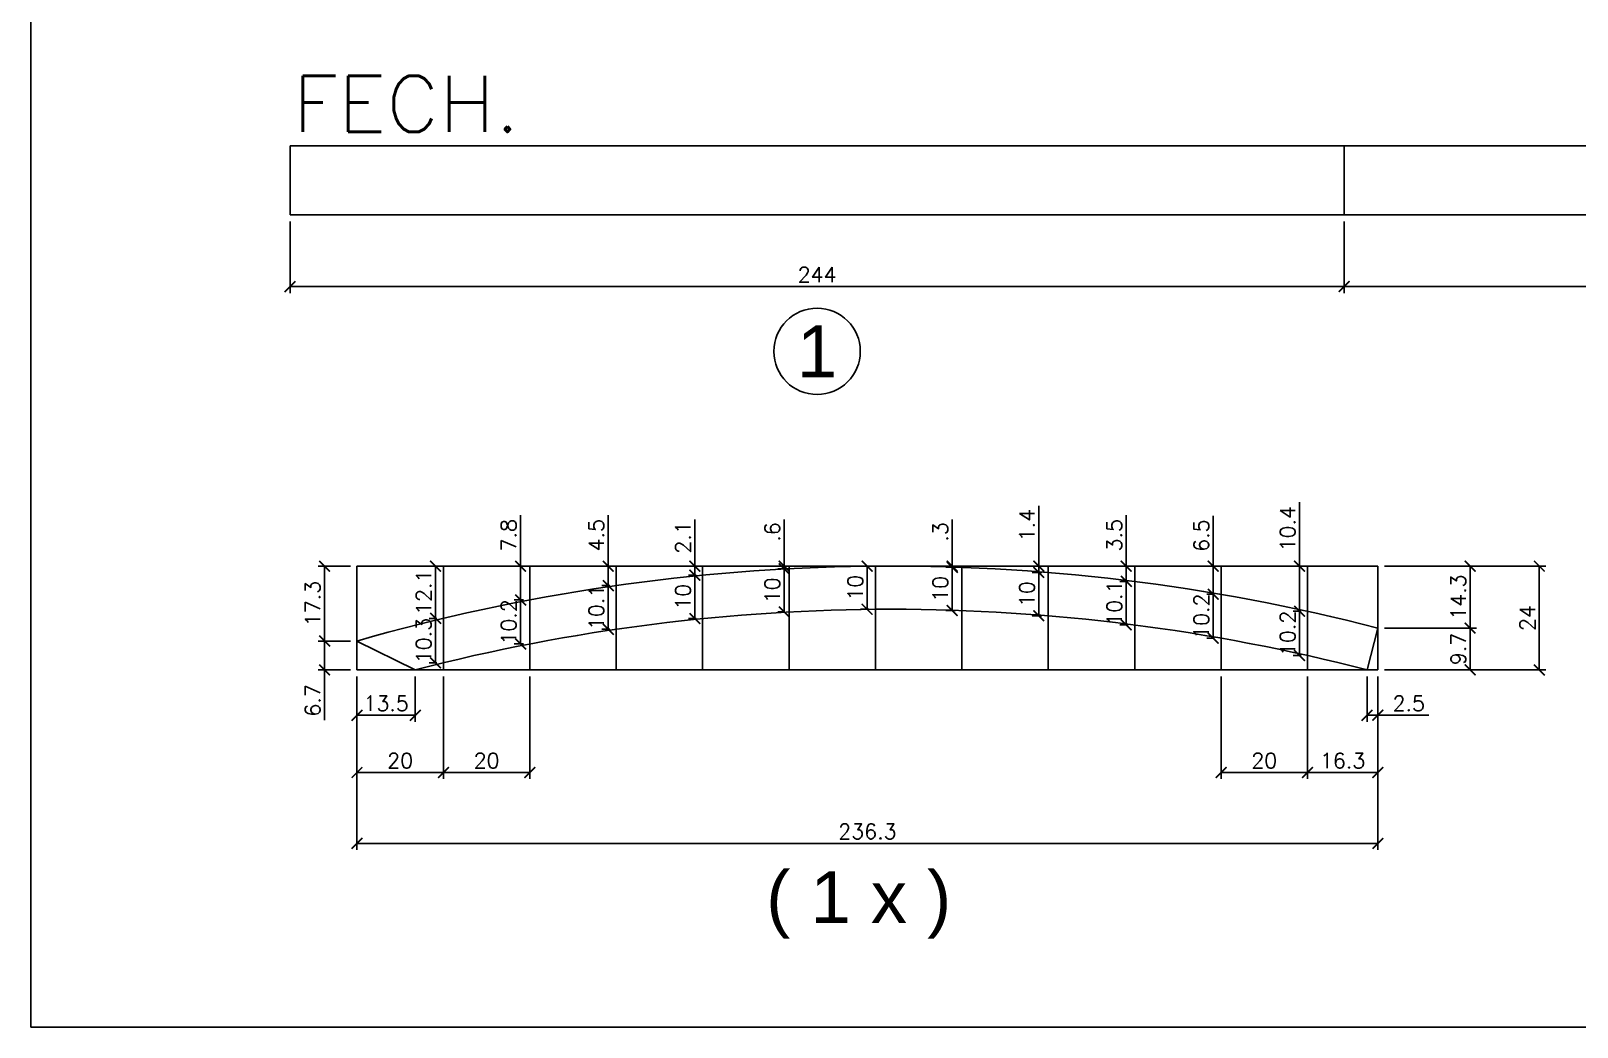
# Model space of a CAD drawing. Extents: x 1894 to 8661, y -614 to 3008.
# Drawn here: x 5896 to 6612, y 1889 to 2350 of the extents above; entities that cross this region are included whole.
import ezdxf
from ezdxf.enums import TextEntityAlignment as Align

# ---------------------------------------------------------------- set-up
doc = ezdxf.new("R2010")
doc.units = 0
doc.header["$PDMODE"] = 34
for name, color, linetype in [('COTA', 241, 'Continuous'), ('Painéis', 200, 'Continuous'), ('Romaneio', 10, 'Continuous')]:
    doc.layers.add(name, color=color, linetype=linetype)
doc.layers.add('Texto Seção', color=7, linetype='Continuous', lineweight=15)
doc.styles.add('ARIAL', font='arial.ttf')
doc.styles.add('REGUA-120', font='ROMANS.shx', dxfattribs={"height": 15})
doc.styles.add('ROMANS', font='romans.shx')
doc.dimstyles.new('Cota Seção (2x)', dxfattribs={"dimtxt": 7, "dimasz": 5, "dimexe": 3, "dimexo": 3, "dimgap": 2, "dimtad": 3, "dimdec": 1, "dimlfac": 0.5, "dimzin": 12, "dimdsep": 46, "dimtxsty": 'ROMANS', "dimblk": 'ARCHTICK', "dimcen": 0, "dimclrd": 4, "dimclre": 4, "dimclrt": 1, "dimadec": 1, "dimazin": 3, "dimtfac": 1, "dimtdec": 1, "dimtmove": 0, "dimatfit": 3, "dimldrblk": 'OBLIQUE', "dimfxl": 1, "dimtolj": 1, "dimtzin": 12, "dimarcsym": 0})

# ---------------------------------------------------------------- blocks, each defined once
blk = doc.blocks.new('_ArchTick')
at = {"color": 0, "linetype": 'ByBlock', "const_width": 0.15}
blk.add_lwpolyline([(-0.5, -0.5), (0.5, 0.5)], dxfattribs=at)
blk = doc.blocks.new('*D296')
at = {"layer": 'COTA', "color": 4, "lineweight": -2, "transparency": 16777216}
for p, q in [((6016.35, 2262.21), (6016.35, 2229.06)), ((6504.35, 2262.21), (6504.35, 2229.06)), ((6016.35, 2232.06), (6504.35, 2232.06))]:
    blk.add_line(p, q, dxfattribs=at)
at = {"layer": 'Defpoints', "color": 0, "transparency": 16777216}
for p in [(6016.35, 2265.21), (6504.35, 2265.21), (6504.35, 2232.06)]:
    blk.add_point(p, dxfattribs=at)
at = {"layer": 'COTA', "color": 4, "lineweight": -2, "transparency": 16777216, "xscale": 5, "yscale": 5, "zscale": 5, "rotation": 180}
blk.add_blockref('_ArchTick', (6016.35, 2232.06), dxfattribs=at)
at = {"layer": 'COTA', "color": 4, "lineweight": -2, "transparency": 16777216, "xscale": 5, "yscale": 5, "zscale": 5}
blk.add_blockref('_ArchTick', (6504.35, 2232.06), dxfattribs=at)
at = {"layer": 'COTA', "color": 1, "transparency": 16777216, "insert": (6260.35, 2237.56), "char_height": 7, "attachment_point": 5, "style": 'ROMANS'}
blk.add_mtext('\\A1;244', dxfattribs=at)
blk = doc.blocks.new('_Oblique')
at = {"color": 0, "linetype": 'ByBlock', "lineweight": -2}
blk.add_line((-0.5, -0.5), (0.5, 0.5), dxfattribs=at)
blk = doc.blocks.new('*D414')
at = {"layer": 'COTA', "color": 4, "lineweight": -2, "transparency": 16777216}
for p, q in [((6504.35, 2262.21), (6504.35, 2229.06)), ((6846.35, 2262.21), (6846.35, 2229.06)), ((6504.35, 2232.06), (6846.35, 2232.06))]:
    blk.add_line(p, q, dxfattribs=at)
at = {"layer": 'Defpoints', "color": 0, "transparency": 16777216}
for p in [(6504.35, 2265.21), (6846.35, 2265.21), (6846.35, 2232.06)]:
    blk.add_point(p, dxfattribs=at)
at = {"layer": 'COTA', "color": 4, "lineweight": -2, "transparency": 16777216, "xscale": 5, "yscale": 5, "zscale": 5, "rotation": 180}
blk.add_blockref('_ArchTick', (6504.35, 2232.06), dxfattribs=at)
at = {"layer": 'COTA', "color": 4, "lineweight": -2, "transparency": 16777216, "xscale": 5, "yscale": 5, "zscale": 5}
blk.add_blockref('_ArchTick', (6846.35, 2232.06), dxfattribs=at)
at = {"layer": 'COTA', "color": 1, "transparency": 16777216, "insert": (6675.35, 2237.56), "char_height": 7, "attachment_point": 5, "style": 'ROMANS'}
blk.add_mtext('\\A1;171', dxfattribs=at)
blk = doc.blocks.new('*D322')
at = {"layer": 'COTA', "color": 4, "lineweight": -2, "transparency": 16777216}
for p, q in [((6047.36, 2051.55), (6047.36, 1971.21)), ((6519.93, 2051.55), (6519.93, 1971.21)), ((6047.36, 1974.21), (6519.93, 1974.21))]:
    blk.add_line(p, q, dxfattribs=at)
at = {"layer": 'Defpoints', "color": 0, "transparency": 16777216}
for p in [(6047.36, 2054.55), (6519.93, 2054.55), (6519.93, 1974.21)]:
    blk.add_point(p, dxfattribs=at)
at = {"layer": 'COTA', "color": 4, "lineweight": -2, "transparency": 16777216, "xscale": 5, "yscale": 5, "zscale": 5, "rotation": 180}
blk.add_blockref('_ArchTick', (6047.36, 1974.21), dxfattribs=at)
at = {"layer": 'COTA', "color": 4, "lineweight": -2, "transparency": 16777216, "xscale": 5, "yscale": 5, "zscale": 5}
blk.add_blockref('_ArchTick', (6519.93, 1974.21), dxfattribs=at)
at = {"layer": 'COTA', "color": 1, "transparency": 16777216, "insert": (6283.64, 1979.71), "char_height": 7, "attachment_point": 5, "style": 'ROMANS'}
blk.add_mtext('\\A1;236.3', dxfattribs=at)
blk = doc.blocks.new('*D323')
at = {"layer": 'COTA', "color": 4, "lineweight": -2, "transparency": 16777216}
for p, q in [((6044.36, 2067.92), (6029.37, 2067.92)), ((6032.37, 2067.92), (6032.37, 2054.55)), ((6044.36, 2054.55), (6029.37, 2054.55)), ((6032.37, 2054.55), (6032.37, 2031.22))]:
    blk.add_line(p, q, dxfattribs=at)
at = {"layer": 'Defpoints', "color": 0, "transparency": 16777216}
for p in [(6047.36, 2067.92), (6032.37, 2054.55), (6047.36, 2054.55)]:
    blk.add_point(p, dxfattribs=at)
at = {"layer": 'COTA', "color": 4, "lineweight": -2, "transparency": 16777216, "xscale": 5, "yscale": 5, "zscale": 5}
for p, rotation in [((6032.37, 2067.92), 90), ((6032.37, 2054.55), 270)]:
    blk.add_blockref('_ArchTick', p, dxfattribs=dict(at, rotation=rotation))
at = {"layer": 'COTA', "color": 1, "transparency": 16777216, "insert": (6026.87, 2040.39), "char_height": 7, "attachment_point": 5, "rotation": 90, "style": 'ROMANS'}
blk.add_mtext('\\A1;6.7', dxfattribs=at)
blk = doc.blocks.new('*D324')
at = {"layer": 'COTA', "color": 4, "lineweight": -2, "transparency": 16777216}
for p, q in [((6044.36, 2102.57), (6029.37, 2102.57)), ((6032.37, 2067.92), (6032.37, 2102.57)), ((6044.36, 2067.92), (6029.37, 2067.92))]:
    blk.add_line(p, q, dxfattribs=at)
at = {"layer": 'Defpoints', "color": 0, "transparency": 16777216}
for p in [(6032.37, 2102.57), (6047.36, 2102.57), (6047.36, 2067.92)]:
    blk.add_point(p, dxfattribs=at)
at = {"layer": 'COTA', "color": 4, "lineweight": -2, "transparency": 16777216, "xscale": 5, "yscale": 5, "zscale": 5}
for p, rotation in [((6032.37, 2102.57), 90), ((6032.37, 2067.92), 270)]:
    blk.add_blockref('_ArchTick', p, dxfattribs=dict(at, rotation=rotation))
at = {"layer": 'COTA', "color": 1, "transparency": 16777216, "insert": (6026.87, 2085.24), "char_height": 7, "attachment_point": 5, "rotation": 90, "style": 'ROMANS'}
blk.add_mtext('\\A1;17.3', dxfattribs=at)
blk = doc.blocks.new('*D325')
at = {"layer": 'COTA', "color": 4, "lineweight": -2, "transparency": 16777216}
for p, q in [((6047.36, 2051.55), (6047.36, 2030.54)), ((6074.34, 2051.55), (6074.34, 2030.54)), ((6074.34, 2033.54), (6047.36, 2033.54))]:
    blk.add_line(p, q, dxfattribs=at)
at = {"layer": 'Defpoints', "color": 0, "transparency": 16777216}
for p in [(6047.36, 2054.55), (6074.34, 2054.55), (6047.36, 2033.54)]:
    blk.add_point(p, dxfattribs=at)
at = {"layer": 'COTA', "color": 4, "lineweight": -2, "transparency": 16777216, "xscale": 5, "yscale": 5, "zscale": 5, "rotation": 180}
blk.add_blockref('_ArchTick', (6047.36, 2033.54), dxfattribs=at)
at = {"layer": 'COTA', "color": 4, "lineweight": -2, "transparency": 16777216, "xscale": 5, "yscale": 5, "zscale": 5}
blk.add_blockref('_ArchTick', (6074.34, 2033.54), dxfattribs=at)
at = {"layer": 'COTA', "color": 1, "transparency": 16777216, "insert": (6060.85, 2039.04), "char_height": 7, "attachment_point": 5, "style": 'ROMANS'}
blk.add_mtext('\\A1;13.5', dxfattribs=at)
blk = doc.blocks.new('*D326')
at = {"layer": 'COTA', "color": 4, "lineweight": -2, "transparency": 16777216}
for p, q in [((6047.36, 2051.55), (6047.36, 2004.02)), ((6087.36, 2051.55), (6087.36, 2004.02)), ((6047.36, 2007.02), (6087.36, 2007.02))]:
    blk.add_line(p, q, dxfattribs=at)
at = {"layer": 'Defpoints', "color": 0, "transparency": 16777216}
for p in [(6047.36, 2054.55), (6087.36, 2054.55), (6087.36, 2007.02)]:
    blk.add_point(p, dxfattribs=at)
at = {"layer": 'COTA', "color": 4, "lineweight": -2, "transparency": 16777216, "xscale": 5, "yscale": 5, "zscale": 5, "rotation": 180}
blk.add_blockref('_ArchTick', (6047.36, 2007.02), dxfattribs=at)
at = {"layer": 'COTA', "color": 4, "lineweight": -2, "transparency": 16777216, "xscale": 5, "yscale": 5, "zscale": 5}
blk.add_blockref('_ArchTick', (6087.36, 2007.02), dxfattribs=at)
at = {"layer": 'COTA', "color": 1, "transparency": 16777216, "insert": (6067.36, 2012.52), "char_height": 7, "attachment_point": 5, "style": 'ROMANS'}
blk.add_mtext('\\A1;20', dxfattribs=at)
blk = doc.blocks.new('*D327')
at = {"layer": 'COTA', "color": 4, "lineweight": -2, "transparency": 16777216}
for p, q in [((6087.36, 2051.55), (6087.36, 2004.02)), ((6127.36, 2051.55), (6127.36, 2004.02)), ((6087.36, 2007.02), (6127.36, 2007.02))]:
    blk.add_line(p, q, dxfattribs=at)
at = {"layer": 'Defpoints', "color": 0, "transparency": 16777216}
for p in [(6087.36, 2054.55), (6127.36, 2054.55), (6127.36, 2007.02)]:
    blk.add_point(p, dxfattribs=at)
at = {"layer": 'COTA', "color": 4, "lineweight": -2, "transparency": 16777216, "xscale": 5, "yscale": 5, "zscale": 5, "rotation": 180}
blk.add_blockref('_ArchTick', (6087.36, 2007.02), dxfattribs=at)
at = {"layer": 'COTA', "color": 4, "lineweight": -2, "transparency": 16777216, "xscale": 5, "yscale": 5, "zscale": 5}
blk.add_blockref('_ArchTick', (6127.36, 2007.02), dxfattribs=at)
at = {"layer": 'COTA', "color": 1, "transparency": 16777216, "insert": (6107.36, 2012.52), "char_height": 7, "attachment_point": 5, "style": 'ROMANS'}
blk.add_mtext('\\A1;20', dxfattribs=at)
blk = doc.blocks.new('*D328')
at = {"layer": 'COTA', "color": 4, "lineweight": -2, "transparency": 16777216}
for p, q in [((6447.36, 2051.55), (6447.36, 2004.02)), ((6487.36, 2051.55), (6487.36, 2004.02)), ((6447.36, 2007.02), (6487.36, 2007.02))]:
    blk.add_line(p, q, dxfattribs=at)
at = {"layer": 'Defpoints', "color": 0, "transparency": 16777216}
for p in [(6447.36, 2054.55), (6487.36, 2054.55), (6487.36, 2007.02)]:
    blk.add_point(p, dxfattribs=at)
at = {"layer": 'COTA', "color": 4, "lineweight": -2, "transparency": 16777216, "xscale": 5, "yscale": 5, "zscale": 5, "rotation": 180}
blk.add_blockref('_ArchTick', (6447.36, 2007.02), dxfattribs=at)
at = {"layer": 'COTA', "color": 4, "lineweight": -2, "transparency": 16777216, "xscale": 5, "yscale": 5, "zscale": 5}
blk.add_blockref('_ArchTick', (6487.36, 2007.02), dxfattribs=at)
at = {"layer": 'COTA', "color": 1, "transparency": 16777216, "insert": (6467.36, 2012.52), "char_height": 7, "attachment_point": 5, "style": 'ROMANS'}
blk.add_mtext('\\A1;20', dxfattribs=at)
blk = doc.blocks.new('*D329')
at = {"layer": 'COTA', "color": 4, "lineweight": -2, "transparency": 16777216}
for p, q in [((6487.36, 2051.55), (6487.36, 2004.02)), ((6519.93, 2051.55), (6519.93, 2004.02)), ((6487.36, 2007.02), (6519.93, 2007.02))]:
    blk.add_line(p, q, dxfattribs=at)
at = {"layer": 'Defpoints', "color": 0, "transparency": 16777216}
for p in [(6487.36, 2054.55), (6519.93, 2054.55), (6519.93, 2007.02)]:
    blk.add_point(p, dxfattribs=at)
at = {"layer": 'COTA', "color": 4, "lineweight": -2, "transparency": 16777216, "xscale": 5, "yscale": 5, "zscale": 5, "rotation": 180}
blk.add_blockref('_ArchTick', (6487.36, 2007.02), dxfattribs=at)
at = {"layer": 'COTA', "color": 4, "lineweight": -2, "transparency": 16777216, "xscale": 5, "yscale": 5, "zscale": 5}
blk.add_blockref('_ArchTick', (6519.93, 2007.02), dxfattribs=at)
at = {"layer": 'COTA', "color": 1, "transparency": 16777216, "insert": (6503.64, 2012.52), "char_height": 7, "attachment_point": 5, "style": 'ROMANS'}
blk.add_mtext('\\A1;16.3', dxfattribs=at)
blk = doc.blocks.new('*D330')
at = {"layer": 'COTA', "color": 4, "lineweight": -2, "transparency": 16777216}
for p, q in [((6514.91, 2051.55), (6514.91, 2030.54)), ((6519.93, 2051.55), (6519.93, 2030.54)), ((6514.91, 2033.54), (6519.93, 2033.54)), ((6519.93, 2033.54), (6543.6, 2033.54))]:
    blk.add_line(p, q, dxfattribs=at)
at = {"layer": 'Defpoints', "color": 0, "transparency": 16777216}
for p in [(6514.91, 2054.55), (6519.93, 2054.55), (6519.93, 2033.54)]:
    blk.add_point(p, dxfattribs=at)
at = {"layer": 'COTA', "color": 4, "lineweight": -2, "transparency": 16777216, "xscale": 5, "yscale": 5, "zscale": 5, "rotation": 180}
blk.add_blockref('_ArchTick', (6514.91, 2033.54), dxfattribs=at)
at = {"layer": 'COTA', "color": 4, "lineweight": -2, "transparency": 16777216, "xscale": 5, "yscale": 5, "zscale": 5}
blk.add_blockref('_ArchTick', (6519.93, 2033.54), dxfattribs=at)
at = {"layer": 'COTA', "color": 1, "transparency": 16777216, "insert": (6534.26, 2039.04), "char_height": 7, "attachment_point": 5, "style": 'ROMANS'}
blk.add_mtext('\\A1;2.5', dxfattribs=at)
blk = doc.blocks.new('*D331')
at = {"layer": 'COTA', "color": 4, "lineweight": -2, "transparency": 16777216}
for p, q in [((6522.93, 2073.91), (6565.64, 2073.91)), ((6562.64, 2073.91), (6562.64, 2054.55)), ((6522.93, 2054.55), (6565.64, 2054.55))]:
    blk.add_line(p, q, dxfattribs=at)
at = {"layer": 'Defpoints', "color": 0, "transparency": 16777216}
for p in [(6519.93, 2073.91), (6519.93, 2054.55), (6562.64, 2054.55)]:
    blk.add_point(p, dxfattribs=at)
at = {"layer": 'COTA', "color": 4, "lineweight": -2, "transparency": 16777216, "xscale": 5, "yscale": 5, "zscale": 5}
for p, rotation in [((6562.64, 2073.91), 90), ((6562.64, 2054.55), 270)]:
    blk.add_blockref('_ArchTick', p, dxfattribs=dict(at, rotation=rotation))
at = {"layer": 'COTA', "color": 1, "transparency": 16777216, "insert": (6557.14, 2064.23), "char_height": 7, "attachment_point": 5, "rotation": 90, "style": 'ROMANS'}
blk.add_mtext('\\A1;9.7', dxfattribs=at)
blk = doc.blocks.new('*D332')
at = {"layer": 'COTA', "color": 4, "lineweight": -2, "transparency": 16777216}
for p, q in [((6522.93, 2102.57), (6565.64, 2102.57)), ((6562.64, 2073.91), (6562.64, 2102.57)), ((6522.93, 2073.91), (6565.64, 2073.91))]:
    blk.add_line(p, q, dxfattribs=at)
at = {"layer": 'Defpoints', "color": 0, "transparency": 16777216}
for p in [(6519.93, 2102.57), (6562.64, 2102.57), (6519.93, 2073.91)]:
    blk.add_point(p, dxfattribs=at)
at = {"layer": 'COTA', "color": 4, "lineweight": -2, "transparency": 16777216, "xscale": 5, "yscale": 5, "zscale": 5}
for p, rotation in [((6562.64, 2102.57), 90), ((6562.64, 2073.91), 270)]:
    blk.add_blockref('_ArchTick', p, dxfattribs=dict(at, rotation=rotation))
at = {"layer": 'COTA', "color": 1, "transparency": 16777216, "insert": (6557.14, 2088.24), "char_height": 7, "attachment_point": 5, "rotation": 90, "style": 'ROMANS'}
blk.add_mtext('\\A1;14.3', dxfattribs=at)
blk = doc.blocks.new('*D333')
at = {"layer": 'COTA', "color": 4, "lineweight": -2, "transparency": 16777216}
for p, q in [((6522.93, 2102.57), (6597.68, 2102.57)), ((6594.68, 2102.57), (6594.68, 2054.55)), ((6522.93, 2054.55), (6597.68, 2054.55))]:
    blk.add_line(p, q, dxfattribs=at)
at = {"layer": 'Defpoints', "color": 0, "transparency": 16777216}
for p in [(6519.93, 2102.57), (6519.93, 2054.55), (6594.68, 2054.55)]:
    blk.add_point(p, dxfattribs=at)
at = {"layer": 'COTA', "color": 4, "lineweight": -2, "transparency": 16777216, "xscale": 5, "yscale": 5, "zscale": 5}
for p, rotation in [((6594.68, 2102.57), 90), ((6594.68, 2054.55), 270)]:
    blk.add_blockref('_ArchTick', p, dxfattribs=dict(at, rotation=rotation))
at = {"layer": 'COTA', "color": 1, "transparency": 16777216, "insert": (6589.18, 2078.56), "char_height": 7, "attachment_point": 5, "rotation": 90, "style": 'ROMANS'}
blk.add_mtext('\\A1;24', dxfattribs=at)
blk = doc.blocks.new('*D334')
at = {"layer": 'COTA', "color": 4, "lineweight": -2, "transparency": 16777216}
for p, q in [((6084.36, 2078.39), (6080.75, 2078.39)), ((6083.75, 2057.82), (6083.75, 2078.39)), ((6084.36, 2057.82), (6080.75, 2057.82))]:
    blk.add_line(p, q, dxfattribs=at)
at = {"layer": 'Defpoints', "color": 0, "transparency": 16777216}
for p in [(6083.75, 2078.39), (6087.36, 2078.39), (6087.36, 2057.82)]:
    blk.add_point(p, dxfattribs=at)
at = {"layer": 'COTA', "color": 4, "lineweight": -2, "transparency": 16777216, "xscale": 5, "yscale": 5, "zscale": 5}
for p, rotation in [((6083.75, 2078.39), 90), ((6083.75, 2057.82), 270)]:
    blk.add_blockref('_ArchTick', p, dxfattribs=dict(at, rotation=rotation))
at = {"layer": 'COTA', "color": 1, "transparency": 16777216, "insert": (6078.25, 2068.11), "char_height": 7, "attachment_point": 5, "rotation": 90, "style": 'ROMANS'}
blk.add_mtext('\\A1;10.3', dxfattribs=at)
blk = doc.blocks.new('*D335')
at = {"layer": 'COTA', "color": 4, "lineweight": -2, "transparency": 16777216}
for p, q in [((6084.36, 2102.57), (6080.75, 2102.57)), ((6083.75, 2078.39), (6083.75, 2102.57)), ((6084.36, 2078.39), (6080.75, 2078.39))]:
    blk.add_line(p, q, dxfattribs=at)
at = {"layer": 'Defpoints', "color": 0, "transparency": 16777216}
for p in [(6083.75, 2102.57), (6087.36, 2102.57), (6087.36, 2078.39)]:
    blk.add_point(p, dxfattribs=at)
at = {"layer": 'COTA', "color": 4, "lineweight": -2, "transparency": 16777216, "xscale": 5, "yscale": 5, "zscale": 5}
for p, rotation in [((6083.75, 2102.57), 90), ((6083.75, 2078.39), 270)]:
    blk.add_blockref('_ArchTick', p, dxfattribs=dict(at, rotation=rotation))
at = {"layer": 'COTA', "color": 1, "transparency": 16777216, "insert": (6078.25, 2090.48), "char_height": 7, "attachment_point": 5, "rotation": 90, "style": 'ROMANS'}
blk.add_mtext('\\A1;12.1', dxfattribs=at)
blk = doc.blocks.new('*D336')
at = {"layer": 'COTA', "color": 4, "lineweight": -2, "transparency": 16777216}
for p, q in [((6124.36, 2086.92), (6120.11, 2086.92)), ((6123.11, 2066.56), (6123.11, 2086.92)), ((6124.36, 2066.56), (6120.11, 2066.56))]:
    blk.add_line(p, q, dxfattribs=at)
at = {"layer": 'Defpoints', "color": 0, "transparency": 16777216}
for p in [(6123.11, 2086.92), (6127.36, 2086.92), (6127.36, 2066.56)]:
    blk.add_point(p, dxfattribs=at)
at = {"layer": 'COTA', "color": 4, "lineweight": -2, "transparency": 16777216, "xscale": 5, "yscale": 5, "zscale": 5}
for p, rotation in [((6123.11, 2086.92), 90), ((6123.11, 2066.56), 270)]:
    blk.add_blockref('_ArchTick', p, dxfattribs=dict(at, rotation=rotation))
at = {"layer": 'COTA', "color": 1, "transparency": 16777216, "insert": (6117.61, 2076.74), "char_height": 7, "attachment_point": 5, "rotation": 90, "style": 'ROMANS'}
blk.add_mtext('\\A1;10.2', dxfattribs=at)
blk = doc.blocks.new('*D337')
at = {"layer": 'COTA', "color": 4, "lineweight": -2, "transparency": 16777216}
for p, q in [((6123.11, 2102.57), (6123.11, 2126.23)), ((6124.36, 2102.57), (6120.11, 2102.57)), ((6123.11, 2086.92), (6123.11, 2102.57)), ((6124.36, 2086.92), (6120.11, 2086.92))]:
    blk.add_line(p, q, dxfattribs=at)
at = {"layer": 'Defpoints', "color": 0, "transparency": 16777216}
for p in [(6123.11, 2102.57), (6127.36, 2102.57), (6127.36, 2086.92)]:
    blk.add_point(p, dxfattribs=at)
at = {"layer": 'COTA', "color": 4, "lineweight": -2, "transparency": 16777216, "xscale": 5, "yscale": 5, "zscale": 5}
for p, rotation in [((6123.11, 2102.57), 90), ((6123.11, 2086.92), 270)]:
    blk.add_blockref('_ArchTick', p, dxfattribs=dict(at, rotation=rotation))
at = {"layer": 'COTA', "color": 1, "transparency": 16777216, "insert": (6117.61, 2116.9), "char_height": 7, "attachment_point": 5, "rotation": 90, "style": 'ROMANS'}
blk.add_mtext('\\A1;7.8', dxfattribs=at)
blk = doc.blocks.new('*D380')
at = {"layer": 'COTA', "color": 4, "lineweight": -2, "transparency": 16777216}
for p, q in [((6164.36, 2093.57), (6160.69, 2093.57)), ((6163.69, 2073.36), (6163.69, 2093.57)), ((6164.36, 2073.36), (6160.69, 2073.36))]:
    blk.add_line(p, q, dxfattribs=at)
at = {"layer": 'Defpoints', "color": 0, "transparency": 16777216}
for p in [(6163.69, 2093.57), (6167.36, 2093.57), (6167.36, 2073.36)]:
    blk.add_point(p, dxfattribs=at)
at = {"layer": 'COTA', "color": 4, "lineweight": -2, "transparency": 16777216, "xscale": 5, "yscale": 5, "zscale": 5}
for p, rotation in [((6163.69, 2093.57), 90), ((6163.69, 2073.36), 270)]:
    blk.add_blockref('_ArchTick', p, dxfattribs=dict(at, rotation=rotation))
at = {"layer": 'COTA', "color": 1, "transparency": 16777216, "insert": (6158.19, 2083.47), "char_height": 7, "attachment_point": 5, "rotation": 90, "style": 'ROMANS'}
blk.add_mtext('\\A1;10.1', dxfattribs=at)
blk = doc.blocks.new('*D381')
at = {"layer": 'COTA', "color": 4, "lineweight": -2, "transparency": 16777216}
for p, q in [((6163.69, 2102.57), (6163.69, 2126.23)), ((6164.36, 2102.57), (6160.69, 2102.57)), ((6163.69, 2093.57), (6163.69, 2102.57)), ((6164.36, 2093.57), (6160.69, 2093.57))]:
    blk.add_line(p, q, dxfattribs=at)
at = {"layer": 'Defpoints', "color": 0, "transparency": 16777216}
for p in [(6163.69, 2102.57), (6167.36, 2102.57), (6167.36, 2093.57)]:
    blk.add_point(p, dxfattribs=at)
at = {"layer": 'COTA', "color": 4, "lineweight": -2, "transparency": 16777216, "xscale": 5, "yscale": 5, "zscale": 5}
for p, rotation in [((6163.69, 2102.57), 90), ((6163.69, 2093.57), 270)]:
    blk.add_blockref('_ArchTick', p, dxfattribs=dict(at, rotation=rotation))
at = {"layer": 'COTA', "color": 1, "transparency": 16777216, "insert": (6158.19, 2116.9), "char_height": 7, "attachment_point": 5, "rotation": 90, "style": 'ROMANS'}
blk.add_mtext('\\A1;4.5', dxfattribs=at)
blk = doc.blocks.new('*D382')
at = {"layer": 'COTA', "color": 4, "lineweight": -2, "transparency": 16777216}
for p, q in [((6204.36, 2098.39), (6200.77, 2098.39)), ((6203.77, 2078.29), (6203.77, 2098.39)), ((6204.36, 2078.29), (6200.77, 2078.29))]:
    blk.add_line(p, q, dxfattribs=at)
at = {"layer": 'Defpoints', "color": 0, "transparency": 16777216}
for p in [(6203.77, 2098.39), (6207.36, 2098.39), (6207.36, 2078.29)]:
    blk.add_point(p, dxfattribs=at)
at = {"layer": 'COTA', "color": 4, "lineweight": -2, "transparency": 16777216, "xscale": 5, "yscale": 5, "zscale": 5}
for p, rotation in [((6203.77, 2098.39), 90), ((6203.77, 2078.29), 270)]:
    blk.add_blockref('_ArchTick', p, dxfattribs=dict(at, rotation=rotation))
at = {"layer": 'COTA', "color": 1, "transparency": 16777216, "insert": (6198.27, 2088.34), "char_height": 7, "attachment_point": 5, "rotation": 90, "style": 'ROMANS'}
blk.add_mtext('\\A1;10', dxfattribs=at)
blk = doc.blocks.new('*D383')
at = {"layer": 'COTA', "color": 4, "lineweight": -2, "transparency": 16777216}
for p, q in [((6203.77, 2102.57), (6203.77, 2124.23)), ((6204.36, 2102.57), (6200.77, 2102.57)), ((6204.36, 2098.39), (6200.77, 2098.39)), ((6203.77, 2098.39), (6203.77, 2102.57))]:
    blk.add_line(p, q, dxfattribs=at)
at = {"layer": 'Defpoints', "color": 0, "transparency": 16777216}
for p in [(6203.77, 2102.57), (6207.36, 2102.57), (6207.36, 2098.39)]:
    blk.add_point(p, dxfattribs=at)
at = {"layer": 'COTA', "color": 4, "lineweight": -2, "transparency": 16777216, "xscale": 5, "yscale": 5, "zscale": 5}
for p, rotation in [((6203.77, 2102.57), 90), ((6203.77, 2098.39), 270)]:
    blk.add_blockref('_ArchTick', p, dxfattribs=dict(at, rotation=rotation))
at = {"layer": 'COTA', "color": 1, "transparency": 16777216, "insert": (6198.27, 2115.9), "char_height": 7, "attachment_point": 5, "rotation": 90, "style": 'ROMANS'}
blk.add_mtext('\\A1;2.1', dxfattribs=at)
blk = doc.blocks.new('*D384')
at = {"layer": 'COTA', "color": 4, "lineweight": -2, "transparency": 16777216}
for p, q in [((6244.36, 2101.39), (6242.11, 2101.39)), ((6245.11, 2081.36), (6245.11, 2101.39)), ((6244.36, 2081.36), (6242.11, 2081.36))]:
    blk.add_line(p, q, dxfattribs=at)
at = {"layer": 'Defpoints', "color": 0, "transparency": 16777216}
for p in [(6245.11, 2101.39), (6247.36, 2101.39), (6247.36, 2081.36)]:
    blk.add_point(p, dxfattribs=at)
at = {"layer": 'COTA', "color": 4, "lineweight": -2, "transparency": 16777216, "xscale": 5, "yscale": 5, "zscale": 5}
for p, rotation in [((6245.11, 2101.39), 90), ((6245.11, 2081.36), 270)]:
    blk.add_blockref('_ArchTick', p, dxfattribs=dict(at, rotation=rotation))
at = {"layer": 'COTA', "color": 1, "transparency": 16777216, "insert": (6239.61, 2091.38), "char_height": 7, "attachment_point": 5, "rotation": 90, "style": 'ROMANS'}
blk.add_mtext('\\A1;10', dxfattribs=at)
blk = doc.blocks.new('*D385')
at = {"layer": 'COTA', "color": 4, "lineweight": -2, "transparency": 16777216}
for p, q in [((6245.11, 2102.57), (6245.11, 2124.23)), ((6244.36, 2102.57), (6242.11, 2102.57)), ((6244.36, 2101.39), (6242.11, 2101.39)), ((6245.11, 2101.39), (6245.11, 2102.57)), ((6245.11, 2101.39), (6245.11, 2096.39))]:
    blk.add_line(p, q, dxfattribs=at)
at = {"layer": 'Defpoints', "color": 0, "transparency": 16777216}
for p in [(6245.11, 2102.57), (6247.36, 2102.57), (6247.36, 2101.39)]:
    blk.add_point(p, dxfattribs=at)
at = {"layer": 'COTA', "color": 4, "lineweight": -2, "transparency": 16777216, "xscale": 5, "yscale": 5, "zscale": 5}
for p, rotation in [((6245.11, 2102.57), 270), ((6245.11, 2101.39), 90)]:
    blk.add_blockref('_ArchTick', p, dxfattribs=dict(at, rotation=rotation))
at = {"layer": 'COTA', "color": 1, "transparency": 16777216, "insert": (6239.61, 2118.4), "char_height": 7, "attachment_point": 5, "rotation": 90, "style": 'ROMANS'}
blk.add_mtext('\\A1;.6', dxfattribs=at)
blk = doc.blocks.new('*D386')
at = {"layer": 'COTA', "color": 4, "lineweight": -2, "transparency": 16777216}
for p, q in [((6284.36, 2102.57), (6280.5, 2102.57)), ((6283.5, 2082.61), (6283.5, 2102.57)), ((6284.36, 2082.61), (6280.5, 2082.61))]:
    blk.add_line(p, q, dxfattribs=at)
at = {"layer": 'Defpoints', "color": 0, "transparency": 16777216}
for p in [(6283.5, 2102.57), (6287.36, 2102.57), (6287.36, 2082.61)]:
    blk.add_point(p, dxfattribs=at)
at = {"layer": 'COTA', "color": 4, "lineweight": -2, "transparency": 16777216, "xscale": 5, "yscale": 5, "zscale": 5}
for p, rotation in [((6283.5, 2102.57), 90), ((6283.5, 2082.61), 270)]:
    blk.add_blockref('_ArchTick', p, dxfattribs=dict(at, rotation=rotation))
at = {"layer": 'COTA', "color": 1, "transparency": 16777216, "insert": (6278, 2092.59), "char_height": 7, "attachment_point": 5, "rotation": 90, "style": 'ROMANS'}
blk.add_mtext('\\A1;10', dxfattribs=at)
blk = doc.blocks.new('*D387')
at = {"layer": 'COTA', "color": 4, "lineweight": -2, "transparency": 16777216}
for p, q in [((6324.36, 2102.04), (6319.9, 2102.04)), ((6322.9, 2082.03), (6322.9, 2102.04)), ((6324.36, 2082.03), (6319.9, 2082.03))]:
    blk.add_line(p, q, dxfattribs=at)
at = {"layer": 'Defpoints', "color": 0, "transparency": 16777216}
for p in [(6322.9, 2102.04), (6327.36, 2102.04), (6327.36, 2082.03)]:
    blk.add_point(p, dxfattribs=at)
at = {"layer": 'COTA', "color": 4, "lineweight": -2, "transparency": 16777216, "xscale": 5, "yscale": 5, "zscale": 5}
for p, rotation in [((6322.9, 2102.04), 90), ((6322.9, 2082.03), 270)]:
    blk.add_blockref('_ArchTick', p, dxfattribs=dict(at, rotation=rotation))
at = {"layer": 'COTA', "color": 1, "transparency": 16777216, "insert": (6317.4, 2092.03), "char_height": 7, "attachment_point": 5, "rotation": 90, "style": 'ROMANS'}
blk.add_mtext('\\A1;10', dxfattribs=at)
blk = doc.blocks.new('*D388')
at = {"layer": 'COTA', "color": 4, "lineweight": -2, "transparency": 16777216}
for p, q in [((6322.9, 2102.57), (6322.9, 2124.23)), ((6324.36, 2102.57), (6319.9, 2102.57)), ((6324.36, 2102.04), (6319.9, 2102.04)), ((6322.9, 2102.04), (6322.9, 2102.57)), ((6322.9, 2102.04), (6322.9, 2097.04))]:
    blk.add_line(p, q, dxfattribs=at)
at = {"layer": 'Defpoints', "color": 0, "transparency": 16777216}
for p in [(6322.9, 2102.57), (6327.36, 2102.57), (6327.36, 2102.04)]:
    blk.add_point(p, dxfattribs=at)
at = {"layer": 'COTA', "color": 4, "lineweight": -2, "transparency": 16777216, "xscale": 5, "yscale": 5, "zscale": 5}
for p, rotation in [((6322.9, 2102.57), 270), ((6322.9, 2102.04), 90)]:
    blk.add_blockref('_ArchTick', p, dxfattribs=dict(at, rotation=rotation))
at = {"layer": 'COTA', "color": 1, "transparency": 16777216, "insert": (6317.4, 2118.4), "char_height": 7, "attachment_point": 5, "rotation": 90, "style": 'ROMANS'}
blk.add_mtext('\\A1;.3', dxfattribs=at)
blk = doc.blocks.new('*D389')
at = {"layer": 'COTA', "color": 4, "lineweight": -2, "transparency": 16777216}
for p, q in [((6364.36, 2099.69), (6359.97, 2099.69)), ((6362.97, 2079.62), (6362.97, 2099.69)), ((6364.36, 2079.62), (6359.97, 2079.62))]:
    blk.add_line(p, q, dxfattribs=at)
at = {"layer": 'Defpoints', "color": 0, "transparency": 16777216}
for p in [(6362.97, 2099.69), (6367.36, 2099.69), (6367.36, 2079.62)]:
    blk.add_point(p, dxfattribs=at)
at = {"layer": 'COTA', "color": 4, "lineweight": -2, "transparency": 16777216, "xscale": 5, "yscale": 5, "zscale": 5}
for p, rotation in [((6362.97, 2099.69), 90), ((6362.97, 2079.62), 270)]:
    blk.add_blockref('_ArchTick', p, dxfattribs=dict(at, rotation=rotation))
at = {"layer": 'COTA', "color": 1, "transparency": 16777216, "insert": (6357.47, 2089.65), "char_height": 7, "attachment_point": 5, "rotation": 90, "style": 'ROMANS'}
blk.add_mtext('\\A1;10', dxfattribs=at)
blk = doc.blocks.new('*D390')
at = {"layer": 'COTA', "color": 4, "lineweight": -2, "transparency": 16777216}
for p, q in [((6362.97, 2102.57), (6362.97, 2130.57)), ((6364.36, 2102.57), (6359.97, 2102.57)), ((6364.36, 2099.69), (6359.97, 2099.69)), ((6362.97, 2099.69), (6362.97, 2102.57)), ((6362.97, 2099.69), (6362.97, 2094.69))]:
    blk.add_line(p, q, dxfattribs=at)
at = {"layer": 'Defpoints', "color": 0, "transparency": 16777216}
for p in [(6362.97, 2102.57), (6367.36, 2102.57), (6367.36, 2099.69)]:
    blk.add_point(p, dxfattribs=at)
at = {"layer": 'COTA', "color": 4, "lineweight": -2, "transparency": 16777216, "xscale": 5, "yscale": 5, "zscale": 5}
for p, rotation in [((6362.97, 2102.57), 270), ((6362.97, 2099.69), 90)]:
    blk.add_blockref('_ArchTick', p, dxfattribs=dict(at, rotation=rotation))
at = {"layer": 'COTA', "color": 1, "transparency": 16777216, "insert": (6357.47, 2121.57), "char_height": 7, "attachment_point": 5, "rotation": 90, "style": 'ROMANS'}
blk.add_mtext('\\A1;1.4', dxfattribs=at)
blk = doc.blocks.new('*D391')
at = {"layer": 'COTA', "color": 4, "lineweight": -2, "transparency": 16777216}
for p, q in [((6404.36, 2095.53), (6400.47, 2095.53)), ((6403.47, 2075.37), (6403.47, 2095.53)), ((6404.36, 2075.37), (6400.47, 2075.37))]:
    blk.add_line(p, q, dxfattribs=at)
at = {"layer": 'Defpoints', "color": 0, "transparency": 16777216}
for p in [(6403.47, 2095.53), (6407.36, 2095.53), (6407.36, 2075.37)]:
    blk.add_point(p, dxfattribs=at)
at = {"layer": 'COTA', "color": 4, "lineweight": -2, "transparency": 16777216, "xscale": 5, "yscale": 5, "zscale": 5}
for p, rotation in [((6403.47, 2095.53), 90), ((6403.47, 2075.37), 270)]:
    blk.add_blockref('_ArchTick', p, dxfattribs=dict(at, rotation=rotation))
at = {"layer": 'COTA', "color": 1, "transparency": 16777216, "insert": (6397.97, 2085.45), "char_height": 7, "attachment_point": 5, "rotation": 90, "style": 'ROMANS'}
blk.add_mtext('\\A1;10.1', dxfattribs=at)
blk = doc.blocks.new('*D392')
at = {"layer": 'COTA', "color": 4, "lineweight": -2, "transparency": 16777216}
for p, q in [((6403.47, 2102.57), (6403.47, 2126.23)), ((6404.36, 2102.57), (6400.47, 2102.57)), ((6403.47, 2095.53), (6403.47, 2102.57)), ((6404.36, 2095.53), (6400.47, 2095.53))]:
    blk.add_line(p, q, dxfattribs=at)
at = {"layer": 'Defpoints', "color": 0, "transparency": 16777216}
for p in [(6403.47, 2102.57), (6407.36, 2102.57), (6407.36, 2095.53)]:
    blk.add_point(p, dxfattribs=at)
at = {"layer": 'COTA', "color": 4, "lineweight": -2, "transparency": 16777216, "xscale": 5, "yscale": 5, "zscale": 5}
for p, rotation in [((6403.47, 2102.57), 90), ((6403.47, 2095.53), 270)]:
    blk.add_blockref('_ArchTick', p, dxfattribs=dict(at, rotation=rotation))
at = {"layer": 'COTA', "color": 1, "transparency": 16777216, "insert": (6397.97, 2116.9), "char_height": 7, "attachment_point": 5, "rotation": 90, "style": 'ROMANS'}
blk.add_mtext('\\A1;3.5', dxfattribs=at)
blk = doc.blocks.new('*D393')
at = {"layer": 'COTA', "color": 4, "lineweight": -2, "transparency": 16777216}
for p, q in [((6444.36, 2089.56), (6440.72, 2089.56)), ((6443.72, 2069.25), (6443.72, 2089.56)), ((6444.36, 2069.25), (6440.72, 2069.25))]:
    blk.add_line(p, q, dxfattribs=at)
at = {"layer": 'Defpoints', "color": 0, "transparency": 16777216}
for p in [(6443.72, 2089.56), (6447.36, 2089.56), (6447.36, 2069.25)]:
    blk.add_point(p, dxfattribs=at)
at = {"layer": 'COTA', "color": 4, "lineweight": -2, "transparency": 16777216, "xscale": 5, "yscale": 5, "zscale": 5}
for p, rotation in [((6443.72, 2089.56), 90), ((6443.72, 2069.25), 270)]:
    blk.add_blockref('_ArchTick', p, dxfattribs=dict(at, rotation=rotation))
at = {"layer": 'COTA', "color": 1, "transparency": 16777216, "insert": (6438.22, 2079.4), "char_height": 7, "attachment_point": 5, "rotation": 90, "style": 'ROMANS'}
blk.add_mtext('\\A1;10.2', dxfattribs=at)
blk = doc.blocks.new('*D394')
at = {"layer": 'COTA', "color": 4, "lineweight": -2, "transparency": 16777216}
for p, q in [((6443.72, 2102.57), (6443.72, 2125.9)), ((6444.36, 2102.57), (6440.72, 2102.57)), ((6443.72, 2089.56), (6443.72, 2102.57)), ((6444.36, 2089.56), (6440.72, 2089.56))]:
    blk.add_line(p, q, dxfattribs=at)
at = {"layer": 'Defpoints', "color": 0, "transparency": 16777216}
for p in [(6443.72, 2102.57), (6447.36, 2102.57), (6447.36, 2089.56)]:
    blk.add_point(p, dxfattribs=at)
at = {"layer": 'COTA', "color": 4, "lineweight": -2, "transparency": 16777216, "xscale": 5, "yscale": 5, "zscale": 5}
for p, rotation in [((6443.72, 2102.57), 90), ((6443.72, 2089.56), 270)]:
    blk.add_blockref('_ArchTick', p, dxfattribs=dict(at, rotation=rotation))
at = {"layer": 'COTA', "color": 1, "transparency": 16777216, "insert": (6438.22, 2116.73), "char_height": 7, "attachment_point": 5, "rotation": 90, "style": 'ROMANS'}
blk.add_mtext('\\A1;6.5', dxfattribs=at)
blk = doc.blocks.new('*D395')
at = {"layer": 'COTA', "color": 4, "lineweight": -2, "transparency": 16777216}
for p, q in [((6484.36, 2081.71), (6480.7, 2081.71)), ((6483.7, 2061.22), (6483.7, 2081.71)), ((6484.36, 2061.22), (6480.7, 2061.22))]:
    blk.add_line(p, q, dxfattribs=at)
at = {"layer": 'Defpoints', "color": 0, "transparency": 16777216}
for p in [(6483.7, 2081.71), (6487.36, 2081.71), (6487.36, 2061.22)]:
    blk.add_point(p, dxfattribs=at)
at = {"layer": 'COTA', "color": 4, "lineweight": -2, "transparency": 16777216, "xscale": 5, "yscale": 5, "zscale": 5}
for p, rotation in [((6483.7, 2081.71), 90), ((6483.7, 2061.22), 270)]:
    blk.add_blockref('_ArchTick', p, dxfattribs=dict(at, rotation=rotation))
at = {"layer": 'COTA', "color": 1, "transparency": 16777216, "insert": (6478.2, 2071.47), "char_height": 7, "attachment_point": 5, "rotation": 90, "style": 'ROMANS'}
blk.add_mtext('\\A1;10.2', dxfattribs=at)
blk = doc.blocks.new('*D396')
at = {"layer": 'COTA', "color": 4, "lineweight": -2, "transparency": 16777216}
for p, q in [((6483.7, 2102.57), (6483.7, 2132.23)), ((6484.36, 2102.57), (6480.7, 2102.57)), ((6483.7, 2081.71), (6483.7, 2102.57)), ((6484.36, 2081.71), (6480.7, 2081.71))]:
    blk.add_line(p, q, dxfattribs=at)
at = {"layer": 'Defpoints', "color": 0, "transparency": 16777216}
for p in [(6483.7, 2102.57), (6487.36, 2102.57), (6487.36, 2081.71)]:
    blk.add_point(p, dxfattribs=at)
at = {"layer": 'COTA', "color": 4, "lineweight": -2, "transparency": 16777216, "xscale": 5, "yscale": 5, "zscale": 5}
for p, rotation in [((6483.7, 2102.57), 90), ((6483.7, 2081.71), 270)]:
    blk.add_blockref('_ArchTick', p, dxfattribs=dict(at, rotation=rotation))
at = {"layer": 'COTA', "color": 1, "transparency": 16777216, "insert": (6478.2, 2119.9), "char_height": 7, "attachment_point": 5, "rotation": 90, "style": 'ROMANS'}
blk.add_mtext('\\A1;10.4', dxfattribs=at)

msp = doc.modelspace()

# ---------------------------------------------------------------- linework, layer by layer
msp.add_lwpolyline([(6514.91, 2054.55), (6519.93, 2073.91, 0.133937), (6047.36, 2067.92), (6074.34, 2054.55, -0.127488)], format="xyb", close=True)
at = {"layer": 'COTA'}
for p, q in [((6047.36, 2102.57), (6519.93, 2102.57)), ((6047.36, 2054.55), (6047.36, 2102.57)), ((6087.36, 2054.55), (6087.36, 2102.57)), ((6127.36, 2054.55), (6127.36, 2102.57)), ((6167.36, 2054.55), (6167.36, 2102.57)), ((6207.36, 2054.55), (6207.36, 2102.57)), ((6247.36, 2054.55), (6247.36, 2102.57)), ((6287.36, 2054.55), (6287.36, 2102.57)), ((6327.36, 2054.55), (6327.36, 2102.57)), ((6367.36, 2054.55), (6367.36, 2102.57)), ((6407.36, 2054.55), (6407.36, 2102.57)), ((6447.36, 2054.55), (6447.36, 2102.57)), ((6487.36, 2054.55), (6487.36, 2102.57)), ((6519.93, 2102.57), (6519.93, 2054.55)), ((6047.36, 2054.55), (6519.93, 2054.55))]:
    msp.add_line(p, q, dxfattribs=at)
msp.add_lwpolyline([(5896.41, 2883.36), (7278.35, 2883.36), (7278.35, 1889.13), (5896.41, 1889.13)], close=True, dxfattribs=at)
at = {"layer": 'Painéis'}
for p, q in [((6846.35, 2297.21), (6016.35, 2297.21)), ((6016.35, 2297.21), (6016.35, 2265.21)), ((6504.35, 2297.21), (6504.35, 2265.21)), ((6016.35, 2265.21), (6846.35, 2265.21))]:
    msp.add_line(p, q, dxfattribs=at)
at = {"layer": 'Romaneio', "color": 1, "linetype": 'ByBlock'}
msp.add_circle((6260.35, 2202.06), 20, dxfattribs=at)

# ---------------------------------------------------------------- texts
at = {"layer": 'Romaneio', "color": 255, "linetype": 'ByBlock', "style": 'ARIAL'}
for s, p in [('1', (6260.35, 2202.06)), ('( 1 x )', (6279.62, 1949.3))]:
    msp.add_text(s, height=24, dxfattribs=at).set_placement(p, align=Align.MIDDLE_CENTER)
at = {"layer": 'Texto Seção', "style": 'REGUA-120', "width": 1.05}
msp.add_text('FECH.', height=26, dxfattribs=at).set_placement((6017.55, 2303.64))

# ---------------------------------------------------------------- dimensions: what is measured, and where the dimension line sits
at = {"layer": 'COTA'}
for base, p1, p2, picture, middle in [((6504.35, 2232.06), (6016.35, 2265.21), (6504.35, 2265.21), '*D296', (6260.35, 2237.56)), ((6846.35, 2232.06), (6504.35, 2265.21), (6846.35, 2265.21), '*D414', (6675.35, 2237.56)), ((6519.93, 1974.21), (6047.36, 2054.55), (6519.93, 2054.55), '*D322', (6283.64, 1979.71)), ((6047.36, 2033.54), (6074.34, 2054.55), (6047.36, 2054.55), '*D325', (6060.85, 2039.04)), ((6087.36, 2007.02), (6047.36, 2054.55), (6087.36, 2054.55), '*D326', (6067.36, 2012.52)), ((6127.36, 2007.02), (6087.36, 2054.55), (6127.36, 2054.55), '*D327', (6107.36, 2012.52)), ((6487.36, 2007.02), (6447.36, 2054.55), (6487.36, 2054.55), '*D328', (6467.36, 2012.52)), ((6519.93, 2033.54), (6514.91, 2054.55), (6519.93, 2054.55), '*D330', (6534.26, 2039.04))]:
    dim = msp.add_linear_dim(base=base, p1=p1, p2=p2, dimstyle='Cota Seção (2x)', dxfattribs=at)
    dim.commit()
    dim.dimension.update_dxf_attribs({"geometry": picture, "text_midpoint": middle})
for base, p1, p2, picture, middle in [((6123.11, 2102.57), (6127.36, 2086.92), (6127.36, 2102.57), '*D337', (6117.61, 2116.9)), ((6163.69, 2102.57), (6167.36, 2093.57), (6167.36, 2102.57), '*D381', (6158.19, 2116.9)), ((6362.97, 2102.57), (6367.36, 2099.69), (6367.36, 2102.57), '*D390', (6357.47, 2121.57)), ((6403.47, 2102.57), (6407.36, 2095.53), (6407.36, 2102.57), '*D392', (6397.97, 2116.9)), ((6443.72, 2102.57), (6447.36, 2089.56), (6447.36, 2102.57), '*D394', (6438.22, 2116.73)), ((6483.7, 2102.57), (6487.36, 2081.71), (6487.36, 2102.57), '*D396', (6478.2, 2119.9)), ((6203.77, 2102.57), (6207.36, 2098.39), (6207.36, 2102.57), '*D383', (6198.27, 2115.9)), ((6245.11, 2102.57), (6247.36, 2101.39), (6247.36, 2102.57), '*D385', (6239.61, 2118.4)), ((6322.9, 2102.57), (6327.36, 2102.04), (6327.36, 2102.57), '*D388', (6317.4, 2118.4)), ((6032.37, 2102.57), (6047.36, 2067.92), (6047.36, 2102.57), '*D324', (6026.87, 2085.24)), ((6083.75, 2102.57), (6087.36, 2078.39), (6087.36, 2102.57), '*D335', (6078.25, 2090.48)), ((6283.5, 2102.57), (6287.36, 2082.61), (6287.36, 2102.57), '*D386', (6278, 2092.59)), ((6322.9, 2102.04), (6327.36, 2082.03), (6327.36, 2102.04), '*D387', (6317.4, 2092.03)), ((6562.64, 2102.57), (6519.93, 2073.91), (6519.93, 2102.57), '*D332', (6557.14, 2088.24)), ((6594.68, 2054.55), (6519.93, 2102.57), (6519.93, 2054.55), '*D333', (6589.18, 2078.56)), ((6203.7738, 2098.3872), (6207.3562, 2078.2899), (6207.3562, 2098.3872), '*D382', (6198.2738, 2088.3386)), ((6245.11, 2101.39), (6247.36, 2081.36), (6247.36, 2101.39), '*D384', (6239.61, 2091.38)), ((6362.97, 2099.69), (6367.36, 2079.62), (6367.36, 2099.69), '*D389', (6357.47, 2089.65)), ((6562.64, 2054.55), (6519.93, 2073.91), (6519.93, 2054.55), '*D331', (6557.14, 2064.23)), ((6032.37, 2054.55), (6047.36, 2067.92), (6047.36, 2054.55), '*D323', (6026.87, 2040.39))]:
    dim = msp.add_linear_dim(base=base, p1=p1, p2=p2, angle=90, dimstyle='Cota Seção (2x)', dxfattribs=at)
    dim.commit()
    dim.dimension.update_dxf_attribs({"geometry": picture, "text_midpoint": middle})
for base, p1, p2, picture, middle in [((6403.47, 2095.53), (6407.36, 2075.37), (6407.36, 2095.53), '*D391', (6403.47, 2085.45)), ((6163.69, 2093.57), (6167.36, 2073.36), (6167.36, 2093.57), '*D380', (6163.69, 2083.47)), ((6443.72, 2089.56), (6447.36, 2069.25), (6447.36, 2089.56), '*D393', (6443.72, 2079.4)), ((6123.11, 2086.92), (6127.36, 2066.56), (6127.36, 2086.92), '*D336', (6123.11, 2076.74)), ((6483.7, 2081.71), (6487.36, 2061.22), (6487.36, 2081.71), '*D395', (6483.7, 2071.47)), ((6083.75, 2078.39), (6087.36, 2057.82), (6087.36, 2078.39), '*D334', (6083.75, 2068.11))]:
    dim = msp.add_linear_dim(base=base, p1=p1, p2=p2, angle=90, dimstyle='Cota Seção (2x)', dxfattribs=at)
    dim.commit()
    dim.dimension.update_dxf_attribs({"geometry": picture, "text_midpoint": middle, "dimtype": 160})
dim = msp.add_linear_dim(base=(6519.93, 2007.02), p1=(6487.36, 2054.55), p2=(6519.93, 2054.55), dimstyle='Cota Seção (2x)', dxfattribs=at)
dim.commit()
dim.dimension.update_dxf_attribs({"geometry": '*D329', "text_midpoint": (6503.64, 2007.02), "dimtype": 160})

doc.saveas('drawing.dxf')
